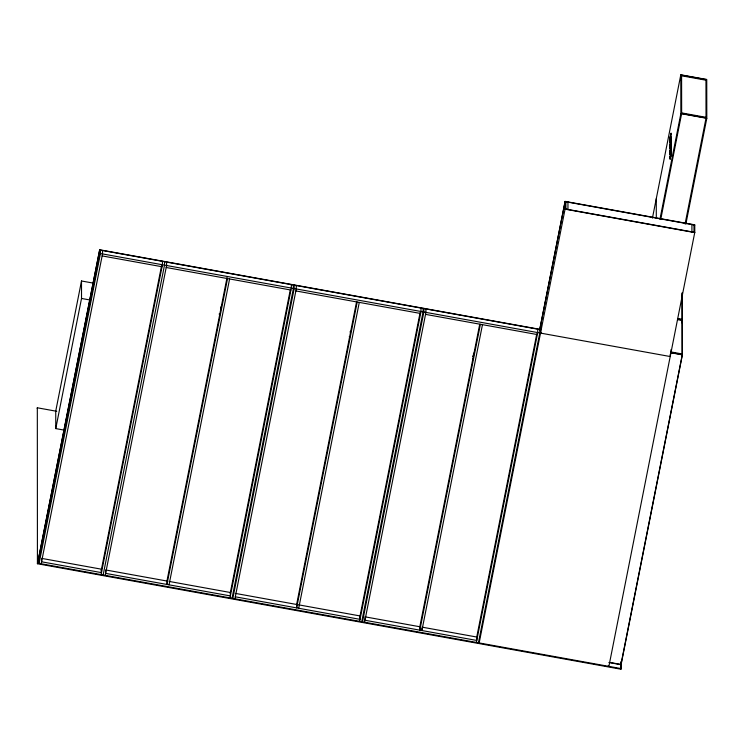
<?xml version="1.0" encoding="UTF-8"?>
<svg xmlns="http://www.w3.org/2000/svg" width="744" height="744" viewBox="0 0 744 744"><rect width="100%" height="100%" fill="white"/><g stroke="black" fill="none" stroke-linecap="round" stroke-linejoin="round"><path stroke-width="1.12" d="M670.781 152.78L671.042 151.757L670.093 157.235L670.846 152.65M670.139 139.956L670.065 140.756L670.53 137.984M670.949 143.927L670.688 145.759M670.949 142.736L670.558 145.238M670.567 156.035L671.06 152.985L670.697 155.375M670.604 135.194L671.023 133.734L670.325 136.97M670.93 141.527L670.158 145.582L671.042 140.997L670.549 144.048M670.586 135.659L670.065 138.551M671.032 153.422L670.195 157.551L670.949 153.506M670.558 145.424L670.27 148.261L670.763 145.647M670.205 140.672L670.065 141.937L670.781 135.715L670.149 139.026L670.669 136.236L670.484 137.621M670.939 139.016L671.014 138.04L670.065 143.173L670.642 139.76M670.335 137.538L670.065 139.565L670.307 138.691M670.363 139.435L670.158 141.407L670.93 139.026M670.298 141.565C671.46 136.068 669.377 147.656 670.353 140.002M670.511 140.067L670.781 138.086L670.511 139.035M670.484 139.993L670.586 138.905M670.428 143.704C668.875 153.05 672.371 134.962 670.558 145.043M670.558 145.619L670.074 148.493L671.032 143.35L670.074 147.303L670.549 144.243M670.437 150.883L670.084 153.301L671.042 149.349L670.084 154.482L670.567 151.413M670.688 150.567L671.042 148.158L670.567 151.227M670.446 155.682L670.093 158.1L671.051 154.148L670.093 159.29L670.567 156.221M670.66 143.294L670.939 141.518M670.446 146.177L670.242 147.74M670.558 150.428L670.177 152.762L670.939 147.517L670.558 149.851M37.2 408.409L37.321 407.786L56.739 411.302M92.907 283.046L81.505 280.981L55.735 411.116L55.763 428.591L64.877 430.237M55.763 428.591L81.524 298.456L81.505 280.981M37.423 563.738L37.544 563.115L621.073 668.586L620.952 669.209L37.423 563.738L37.321 407.786M99.668 249.77L38.316 559.609L38.325 563.255L99.677 253.416L99.668 249.77L540.562 329.453M39.097 563.394L100.449 253.555L100.449 250.142M41.18 563.775L102.523 253.937L102.523 250.514M101.082 571.187L161.532 265.896M101.082 574.601L162.434 264.762L162.434 261.339M103.156 574.973L164.508 265.134L164.508 261.488M105.239 575.354L166.582 265.515L166.582 262.093M227.069 277.438L166.954 581.036L166.963 584.459L227.525 278.582M169.037 584.831L229.598 278.954M230.203 593.34L290.197 290.337M229.98 597.897L291.332 288.058L291.322 284.645M232.054 598.278L293.406 288.43L293.396 285.017M232.835 598.418L294.187 288.57L294.178 284.924M234.909 598.79L296.261 288.951L296.252 285.529M356.525 302.008L296.633 604.472L296.633 607.894L357.204 302.018M298.707 608.266L359.278 302.389M359.65 617.92L420.1 312.638M359.659 621.333L421.002 311.494L421.002 308.081M361.733 621.714L423.076 311.866L423.076 308.453M362.505 621.854L423.857 312.015L423.848 308.36M364.579 622.226L425.931 312.387L425.931 308.965M479.713 324.282L419.821 626.746L419.83 630.159L480.392 324.282M482.465 324.663L421.904 630.531L421.894 628.252M476.579 637.878L536.805 333.731M476.365 642.435L537.707 332.587L537.707 329.173M539.651 329.899L565.096 201.401L694.766 224.837L694.775 232.602L565.105 209.166L565.096 201.401M539.651 330.131L565.096 201.633L694.766 225.069M478.439 642.807L539.781 332.968L539.781 329.546M652.432 218.094L680.807 74.791L706.744 79.478L706.8 118.315L685.866 224.056M659.928 219.368L680.862 113.627L680.807 74.791M660.709 219.508L681.644 113.534L706.019 117.943M685.085 223.916L706.019 118.175L705.963 79.338M681.923 321.566L682.369 319.297L677.803 318.469M681.923 322.189L682.369 319.911L677.803 319.092M681.923 322.812L682.369 320.534L677.812 319.706M621.073 663.853L682.415 354.005L671.004 351.949M670.418 139.677L670.688 137.463L670.484 139.37M670.307 141.062L670.679 137.231M472.756 356.692L473.184 355.148M670.93 142.708L670.167 146.773L670.93 143.899M670.642 146.735L670.846 146.019M670.353 148.633L670.763 146.549M670.772 151.637L670.279 154.259L670.484 153.534M670.651 152.734L670.856 152.018M670.363 154.631L670.772 152.539M670.828 140.979L671.042 139.965L670.074 144.792M349.978 331.945L350.87 331.219M473.435 354.628L474.012 354.051M220.587 308.156L221.191 307.784M473.444 353.353L473.947 353.13M220.819 307.012L221.377 306.919M681.588 75.163L705.963 79.571M681.588 75.786L705.963 80.194M681.644 112.911L706.019 117.32M680.862 113.627L706.8 118.315M540.553 325.574L541.334 325.714M671.014 352.563L682.425 354.628L621.073 664.708L608.88 662.504M540.562 329.685L99.668 250.003L38.316 559.841L39.097 559.981M540.562 332.875L541.344 333.014M99.677 253.416L670.242 356.543L670.232 354.228M102.133 255.917L162.043 266.743M166.191 267.496L290.941 290.039M295.87 290.932L420.611 313.475M425.54 314.368L537.317 334.577M81.524 298.456L90.647 300.111M41.562 558.372L101.472 569.197L101.482 572.62L41.571 561.794L41.562 559.516M105.62 569.951L166.861 581.018M169.13 581.427L230.37 592.503L230.37 595.916L105.629 573.373L105.62 571.094M235.299 593.386L360.04 615.939L360.05 619.352L235.299 596.809M419.718 626.727L364.969 616.822L364.978 620.245L476.755 640.445L476.746 637.031L421.997 627.136M610.796 662.616L621.073 664.466M608.108 666.01L608.89 666.382L694.775 232.37L565.105 208.934L479.21 642.714M219.675 314.489L219.099 314.033M349.689 337.144L349.271 336.586M472.914 359.584L472.598 358.841M693.985 224.93L694.003 232.23M691.911 224.558L691.92 231.858M682.332 293.257L682.425 354.86L671.014 352.805L671.004 349.634M681.588 74.93L681.644 113.767M681.941 292.978L681.978 321.278M681.978 322.515L682.025 355.995M671.032 133.055L670.065 137.733M670.772 136.775L669.805 141.49M656.273 198.732L656.301 218.15M621.063 661.537L621.073 668.586M620.942 662.253L620.952 669.209M567.942 202.154L567.96 209.455M565.868 201.773L565.877 209.073M540.553 325.342L540.562 333.107M670.074 151.897L671.042 146.968L670.074 151.897M670.177 153.822L670.958 149.879L670.177 153.822M670.177 158.63L670.949 154.696L670.223 158.658M670.809 146.735C668.503 158.928 672.185 140.765 670.809 146.735"/></g></svg>
